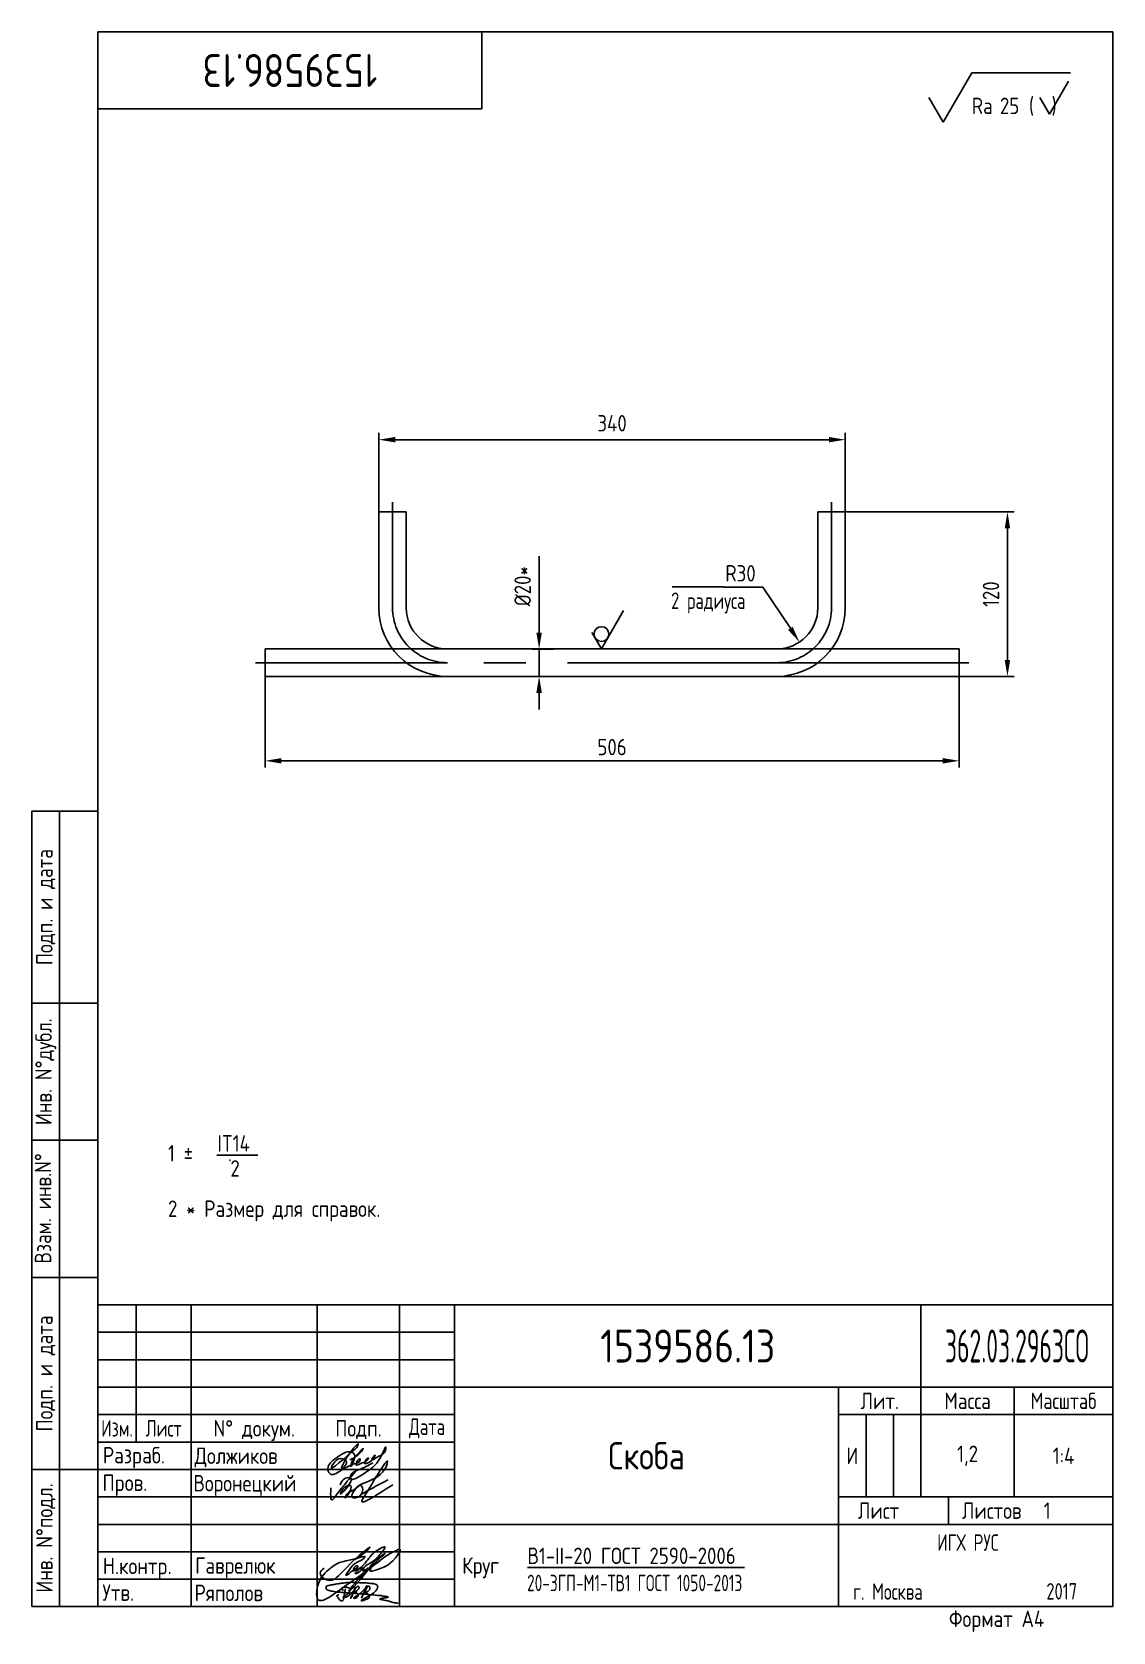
# Paper-space layout 'A4_protect' of a CAD drawing. Header units: millimetres. Extents: x 254 to 451, y 0 to 292.
# The model-space entities are those that its viewports show. They can reach past a viewport. Long polylines and large blocks are cut down to what shows.
import ezdxf
from ezdxf.enums import TextEntityAlignment as Align

# ---------------------------------------------------------------- set-up
doc = ezdxf.new("R2010")
doc.units = ezdxf.units.MM
doc.header["$LTSCALE"] = 0.3
doc.linetypes.add('CENTER', pattern=[50.8, 31.75, -6.35, 6.35, -6.35])
doc.linetypes.add('PHANTOM', pattern=[63.5, 31.75, -6.35, 6.35, -6.35, 6.35, -6.35])
for name, color, linetype in [('Bord', 1, 'Continuous'), ('Cen', 5, 'CENTER'), ('Cont', 6, 'Continuous'), ('Dim', 7, 'Continuous'), ('Phan', 5, 'PHANTOM'), ('Text', 3, 'Continuous'), ('Textb', 6, 'Continuous'), ('Vporti', 7, 'Continuous')]:
    doc.layers.add(name, color=color, linetype=linetype)
doc.layers.get('Vporti').off()
doc.styles.add('Style1', font='romans.shx', dxfattribs={"width": 0.8})
doc.dimstyles.new('Lin_4', dxfattribs={"dimscale": 4, "dimtxt": 3, "dimasz": 3, "dimexe": 1.25, "dimexo": 0, "dimgap": 1.5, "dimtad": 1, "dimtxsty": 'Style1', "dimcen": 2.5, "dimclrt": 3, "dimadec": 0, "dimazin": 0, "dimtfac": 1, "dimtmove": 0, "dimatfit": 3, "dimldrblk": 'DOT', "dimfxl": 1, "dimarcsym": 0})
doc.dimstyles.new('Rad-4', dxfattribs={"dimscale": 4, "dimtxt": 3, "dimasz": 3, "dimexe": 1.25, "dimexo": 0, "dimgap": 1, "dimtad": 1, "dimtoh": 1, "dimdec": 3, "dimtxsty": 'Style1', "dimcen": 2.5, "dimclrt": 3, "dimadec": 0, "dimazin": 0, "dimtfac": 1, "dimtdec": 3, "dimtmove": 1, "dimatfit": 1, "dimfxl": 1, "dimarcsym": 0})

# ---------------------------------------------------------------- blocks, each defined once
blk = doc.blocks.new('A4')
at = {"layer": 'Bord'}
for p, q in [((20, 55), (85, 55)), ((20, 50), (85, 50)), ((20, 45), (85, 45)), ((160, 40), (160, 25)), ((165, 40), (165, 25)), ((20, 30), (85, 30)), ((20, 25), (85, 25)), ((20, 20), (85, 20)), ((20, 15), (85, 15)), ((20, 10), (85, 10))]:
    blk.add_line(p, q, dxfattribs=at)
at = {"layer": 'Cont'}
for p, q in [((205, 292), (20, 292)), ((20, 292), (20, 5)), ((90, 278), (90, 292)), ((205, 292), (205, 5)), ((20, 278), (90, 278)), ((8, 5), (8, 150)), ((8, 150), (20, 150)), ((13, 5), (13, 150)), ((8, 115), (20, 115)), ((20, 90), (8, 90)), ((20, 65), (8, 65)), ((205, 60), (20, 60)), ((20, 60), (205, 60)), ((27, 60), (27, 35)), ((37, 60), (37, 5)), ((60, 5), (60, 60)), ((75, 60), (75, 5)), ((85, 5), (85, 60)), ((170, 60), (170, 25)), ((85, 45), (205, 45)), ((155, 5), (155, 45)), ((187, 25), (187, 45)), ((20, 40), (85, 40)), ((205, 40), (155, 40)), ((85, 35), (20, 35)), ((20, 30), (8, 30)), ((155, 25), (205, 25)), ((175, 25), (175, 20)), ((205, 20), (85, 20)), ((20, 5), (8, 5)), ((205, 5), (20, 5))]:
    blk.add_line(p, q, dxfattribs=at)
at = {"layer": 'Text', "style": 'Style1', "width": 0.8}
for s, p in [('Подп. и дата', (10.5, 132.5)), ('Инв. N%%dдубл.', (10.5, 102.5)), ('Взам. инв.N%%d ', (10, 78.38)), ('Подп. и дата', (10.5, 47.5)), ('Инв. N%%dподл.', (10.5, 17.5))]:
    blk.add_text(s, height=3, rotation=90, dxfattribs=at).set_placement(p, align=Align.MIDDLE)
at = {"layer": 'Text', "style": 'Style1'}
for s, width, p in [('Лит.', 0.8, (162.5, 42.5)), ('Масса', 0.8, (178.5, 42.5)), ('Масштаб', 0.75, (196, 42.5)), ('Изм.', 0.7, (23.5, 37.5)), ('Лист', 0.7, (32, 37.5)), ('N%%d докум.', 0.8, (48.5, 37.5)), ('Подп.', 0.8, (67.5, 37.5)), ('Лист', 0.8, (162.27, 22.5)), ('Листов', 0.8, (182.9, 22.5))]:
    blk.add_text(s, height=3, dxfattribs=dict(at, width=width)).set_placement(p, align=Align.MIDDLE_CENTER)
at = {"layer": 'Text', "style": 'Style1', "width": 0.7}
for s, p in [('Дата', (80, 37.5)), ('ИГХ РУС', (178.57, 16.69))]:
    blk.add_text(s, height=3, dxfattribs=at).set_placement(p, align=Align.MIDDLE)
at = {"layer": 'Text', "style": 'Style1'}
for s, width, p in [('Разpаб.', 0.8, (20.92, 31.1)), ('Пpов.', 0.8, (20.84, 26.08)), ('Н.контp.', 0.8, (20.92, 10.92)), ('Утв.', 0.8, (20.84, 6.06)), ('г. Москва', 0.7, (157.64, 6.25)), ('Фоpмат А4', 0.8, (175.11, 1.29))]:
    blk.add_text(s, height=3, dxfattribs=dict(at, width=width)).set_placement(p)
for tag, p, width in [('ФИО', (39, 31), 0.8), ('ФИО', (39, 26), 0.8), ('ГОСТ_СОРТАМЕНТА', (98.19, 14), 0.8), ('ФИО', (39, 11), 0.8), ('ФИО', (39, 6), 0.8), ('2017', (192.85, 6.29), 0.7)]:
    blk.add_attdef(tag, p, '', height=3, dxfattribs=dict(at, width=width))
at = {"layer": 'Text', "style": 'Style1', "width": 0.8}
for tag, p in [('И', (157.49, 32.5)), ('700', (178.5, 32.5)), ('1:20', (196, 32.5))]:
    blk.add_attdef(tag, text='', height=3, dxfattribs=at).set_placement(p, align=Align.MIDDLE)
blk.add_attdef('Сборочный_чертеж', text='', height=3, dxfattribs=at).set_placement((120, 21.3), align=Align.CENTER)
for tag, p in [('1', (171.12, 22.5)), ('2', (193, 22.5))]:
    blk.add_attdef(tag, text='', height=3, dxfattribs=at).set_placement(p, align=Align.MIDDLE_CENTER)
blk.add_attdef('ЛИСТ', text='', height=3, dxfattribs=at).set_placement((85.99, 12.5), align=Align.MIDDLE_LEFT)
at = {"layer": 'Text', "style": 'Style1', "width": 0.7}
blk.add_attdef('%%OГОСТ_ТЕХ._ТРЕБОВАНИЙ', text='', height=3, dxfattribs=at).set_placement((98.19, 8), align=Align.BOTTOM_LEFT)
at = {"layer": 'Textb', "style": 'Style1', "width": 0.8}
blk.add_attdef('1234567', (81, 290), '', height=6, rotation=180, dxfattribs=at)
blk.add_attdef('1234567', (123.4, 48), '', height=6, dxfattribs=at)
for tag, height, p in [('123ХЯ', 6, (183.62, 48)), ('НАИМЕНОВАНИЕ', 5, (120, 30))]:
    blk.add_attdef(tag, text='', height=height, dxfattribs=at).set_placement(p, align=Align.CENTER)
blk = doc.blocks.new('A$C3427693D')
at = {"layer": 'Text'}
blk.add_line((0, 3.92), (7.46, 3.92), dxfattribs=at)
at = {"layer": 'Text', "style": 'Style1', "width": 0.8}
for s, p in [('IT14', (0.13, 4.57)), ('2', (2.49, 0))]:
    blk.add_text(s, height=3, dxfattribs=at).set_placement(p)
blk = doc.blocks.new('A$C314368CF')
at = {"layer": 'Text'}
for q in [(7.18, 6), (1.98, 3)]:
    blk.add_line((3.72, 0), q, dxfattribs=at)
at = {"layer": 'Text', "style": 'Style1', "width": 0.8}
blk.add_text('(  )', height=3, dxfattribs=at).set_placement((0, 0))
blk = doc.blocks.new('sherISO_17')
at = {"layer": 'Cont'}
for p, q in [((-30.94, -16.46), (-25.74, -7.46)), ((-25.74, -7.46), (-7.72, -7.46)), ((-30.94, -16.46), (-33.54, -11.96))]:
    blk.add_line(p, q, dxfattribs=at)
blk.add_blockref('A$C314368CF', (-15.31, -14.96))
at = {"layer": 'Textb', "style": 'Style1', "width": 0.8}
blk.add_text('Ra', height=3, dxfattribs=at).set_placement((-25.74, -14.96))
blk.add_attdef('25', (-20.6, -14.96), '', height=3, dxfattribs=at)
blk = doc.blocks.new('*D11')
at = {"layer": 'Defpoints', "color": 0, "transparency": 16777216}
for p in [(5614.1, 2071.4), (5614.1, 2018.8), (5954.1, 2018.8)]:
    blk.add_point(p, dxfattribs=at)
at = {"layer": 'Dim', "color": 0, "lineweight": -2, "transparency": 16777216}
for p, q in [((5614.1, 2018.8), (5614.1, 2076.4)), ((5954.1, 2018.8), (5954.1, 2076.4)), ((5942.1, 2071.4), (5626.1, 2071.4))]:
    blk.add_line(p, q, dxfattribs=at)
at = {"layer": 'Dim', "color": 0, "transparency": 16777216}
for points in [[(5626.1, 2073.4), (5626.1, 2069.4), (5614.1, 2071.4)], [(5942.1, 2073.4), (5942.1, 2069.4), (5954.1, 2071.4)]]:
    blk.add_solid(points, dxfattribs=at)
at = {"layer": 'Dim', "color": 3, "transparency": 16777216, "insert": (5784.1, 2083.4), "char_height": 12, "attachment_point": 5, "style": 'Style1'}
blk.add_mtext('340', dxfattribs=at)
blk = doc.blocks.new('_Dot')
at = {"color": 0, "linetype": 'ByBlock', "lineweight": -2}
blk.add_line((-0.5, 0), (-1, 0), dxfattribs=at)
at = {"color": 0, "linetype": 'ByBlock', "const_width": 0.5}
blk.add_lwpolyline([(-0.25, 0, 1), (0.25, 0, 1)], format="xyb", close=True, dxfattribs=at)
blk = doc.blocks.new('*D12')
at = {"layer": 'Defpoints', "color": 0, "transparency": 16777216}
for p in [(5954.1, 2018.8), (5904.1, 1898.8), (6072.3, 1898.8)]:
    blk.add_point(p, dxfattribs=at)
at = {"layer": 'Dim', "color": 0, "lineweight": -2, "transparency": 16777216}
for p, q in [((5954.1, 2018.8), (6077.3, 2018.8)), ((6072.3, 2006.8), (6072.3, 1910.8)), ((5904.1, 1898.8), (6077.3, 1898.8))]:
    blk.add_line(p, q, dxfattribs=at)
at = {"layer": 'Dim', "color": 0, "transparency": 16777216}
for points in [[(6070.3, 2006.8), (6074.3, 2006.8), (6072.3, 2018.8)], [(6070.3, 1910.8), (6074.3, 1910.8), (6072.3, 1898.8)]]:
    blk.add_solid(points, dxfattribs=at)
at = {"layer": 'Dim', "color": 3, "transparency": 16777216, "insert": (6060.3, 1958.8), "char_height": 12, "attachment_point": 5, "rotation": 90, "style": 'Style1'}
blk.add_mtext('120', dxfattribs=at)
blk = doc.blocks.new('*D13')
at = {"layer": 'Defpoints', "color": 0, "transparency": 16777216}
for p in [(5730.9, 1918.8), (5741.7, 1918.8), (5741.7, 1898.8)]:
    blk.add_point(p, dxfattribs=at)
at = {"layer": 'Dim', "color": 0, "lineweight": -2, "transparency": 16777216}
for p, q in [((5730.9, 1930.8), (5730.9, 1986.4)), ((5741.7, 1918.8), (5725.9, 1918.8)), ((5730.9, 1898.8), (5730.9, 1918.8)), ((5741.7, 1898.8), (5725.9, 1898.8)), ((5730.9, 1886.8), (5730.9, 1874.8))]:
    blk.add_line(p, q, dxfattribs=at)
at = {"layer": 'Dim', "color": 0, "transparency": 16777216}
for points in [[(5728.9, 1930.8), (5732.9, 1930.8), (5730.9, 1918.8)], [(5728.9, 1886.8), (5732.9, 1886.8), (5730.9, 1898.8)]]:
    blk.add_solid(points, dxfattribs=at)
at = {"layer": 'Dim', "color": 3, "transparency": 16777216, "insert": (5718.9, 1964.6), "char_height": 12, "attachment_point": 5, "rotation": 90, "style": 'Style1'}
blk.add_mtext('%%c20*', dxfattribs=at)
blk = doc.blocks.new('*D14')
at = {"layer": 'Defpoints', "color": 0, "transparency": 16777216}
for p in [(5904.1, 1948.8), (5920.7, 1923.9)]:
    blk.add_point(p, dxfattribs=at)
at = {"layer": 'Dim', "color": 0, "lineweight": -2, "transparency": 16777216}
for p, q in [((5865.3, 1964), (5894, 1964)), ((5894, 1964), (5914.1, 1933.9))]:
    blk.add_line(p, q, dxfattribs=at)
at = {"layer": 'Dim', "color": 0, "transparency": 16777216}
blk.add_solid([(5915.7, 1935), (5912.4, 1932.7), (5920.7, 1923.9)], dxfattribs=at)
at = {"layer": 'Dim', "color": 3, "transparency": 16777216, "insert": (5877.7, 1974), "char_height": 12, "attachment_point": 5, "style": 'Style1'}
blk.add_mtext('R30', dxfattribs=at)
blk = doc.blocks.new('*D15')
at = {"layer": 'Defpoints', "color": 0, "transparency": 16777216}
for p in [(5531.1, 1898.8), (6037.1, 1898.8), (6037.1, 1837.3)]:
    blk.add_point(p, dxfattribs=at)
at = {"layer": 'Dim', "color": 0, "lineweight": -2, "transparency": 16777216}
for p, q in [((5531.1, 1898.8), (5531.1, 1832.3)), ((6037.1, 1898.8), (6037.1, 1832.3)), ((5543.1, 1837.3), (6025.1, 1837.3))]:
    blk.add_line(p, q, dxfattribs=at)
at = {"layer": 'Dim', "color": 0, "transparency": 16777216}
for points in [[(5543.1, 1839.3), (5543.1, 1835.3), (5531.1, 1837.3)], [(6025.1, 1839.3), (6025.1, 1835.3), (6037.1, 1837.3)]]:
    blk.add_solid(points, dxfattribs=at)
at = {"layer": 'Dim', "color": 3, "transparency": 16777216, "insert": (5784.1, 1847.3), "char_height": 12, "attachment_point": 5, "style": 'Style1'}
blk.add_mtext('506', dxfattribs=at)
blk = doc.blocks.new('sherISO_09')
at = {"layer": 'Text'}
for q in [(4.04, 7), (-1.73, 3)]:
    blk.add_line((0, 0), q, dxfattribs=at)
blk.add_circle((0, 2.71), 1.35, dxfattribs=at)

msp = doc.modelspace()

# ---------------------------------------------------------------- linework, layer by layer
at = {"layer": 'Cen'}
for p, q in [((5624.0889, 2025.8444), (5624.0889, 1948.8444)), ((5944.0889, 2025.8444), (5944.0889, 1948.8444)), ((5664.0889, 1908.8444), (5524.0889, 1908.8444)), ((5904.0889, 1908.8444), (5664.0889, 1908.8444)), ((5904.0889, 1908.8444), (6044.0889, 1908.8444))]:
    msp.add_line(p, q, dxfattribs=at)
for centre, start, end in [((5664.0889, 1948.8444), 180, 270), ((5904.0889, 1948.8444), 270, 0)]:
    msp.add_arc(centre, 40, start, end, dxfattribs=at)
at = {"layer": 'Cont'}
for p, q in [((5614.0889, 2018.8444), (5614.0889, 1948.8444)), ((5614.0889, 2018.8444), (5634.0889, 2018.8444)), ((5634.0889, 2018.8444), (5634.0889, 1948.8444)), ((5934.0889, 2018.8444), (5934.0889, 1948.8444)), ((5934.0889, 2018.8444), (5954.0889, 2018.8444)), ((5954.0889, 2018.8444), (5954.0889, 1948.8444)), ((5904.0889, 1918.8444), (5664.0889, 1918.8444)), ((5904.0889, 1898.8444), (5664.0889, 1898.8444))]:
    msp.add_line(p, q, dxfattribs=at)
for centre, radius, start, end in [((5664.0889, 1948.8444), 50, 180, 270), ((5664.0889, 1948.8444), 30, 180, 270), ((5904.0889, 1948.8444), 30, 270, 0), ((5904.0889, 1948.8444), 50, 270, 0)]:
    msp.add_arc(centre, radius, start, end, dxfattribs=at)
at = {"layer": 'Dim'}
msp.add_line((5865.3083, 1964.0237), (5827.8818, 1964.0237), dxfattribs=at)
at = {"layer": 'Phan'}
for p, q in [((5531.0889, 1898.8444), (5531.0889, 1918.8444)), ((5664.0889, 1918.8444), (5531.0889, 1918.8444)), ((5904.0889, 1918.8444), (6037.0889, 1918.8444)), ((6037.0889, 1898.8444), (6037.0889, 1918.8444)), ((5664.0889, 1898.8444), (5531.0889, 1898.8444)), ((5904.0889, 1898.8444), (6037.0889, 1898.8444))]:
    msp.add_line(p, q, dxfattribs=at)

# ---------------------------------------------------------------- block references
at = {"layer": 'Dim', "xscale": 4, "yscale": 4, "zscale": 4}
msp.add_blockref('sherISO_09', (5776.3664, 1918.8444), dxfattribs=at)

# ---------------------------------------------------------------- texts
at = {"layer": 'Dim', "color": 3, "style": 'Style1', "width": 0.7}
msp.add_text('2 радиуса', height=12, dxfattribs=at).set_placement((5827.1542, 1948.0237))

# ---------------------------------------------------------------- dimensions: what is measured, and where the dimension line sits
at = {"layer": 'Dim'}
for base, p1, p2, dimstyle, picture, middle in [((5614.0889, 2071.4173), (5954.0889, 2018.8444), (5614.0889, 2018.8444), 'Lin_4', '*D11', (5784.0889, 2083.4173)), ((6037.0889, 1837.312), (5531.0889, 1898.8444), (6037.0889, 1898.8444), 'Rad-4', '*D15', (5784.0889, 1847.312))]:
    dim = msp.add_linear_dim(base=base, p1=p1, p2=p2, dimstyle=dimstyle, dxfattribs=at)
    dim.commit()
    dim.dimension.update_dxf_attribs({"geometry": picture, "text_midpoint": middle})
dim = msp.add_linear_dim(base=(6072.3467, 1898.8444), p1=(5954.0889, 2018.8444), p2=(5904.0889, 1898.8444), angle=90, dimstyle='Lin_4', dxfattribs=at)
dim.commit()
dim.dimension.update_dxf_attribs({"geometry": '*D12', "text_midpoint": (6060.3467, 1958.8444)})
dim = msp.add_linear_dim(base=(5730.9292, 1918.8444), p1=(5741.6825, 1898.8444), p2=(5741.6825, 1918.8444), angle=90, text='%%c<>*', dimstyle='Lin_4', dxfattribs=at)
dim.commit()
dim.dimension.update_dxf_attribs({"geometry": '*D13', "text_midpoint": (5718.9292, 1964.6158)})
dim = msp.add_radius_dim(center=(5904.0889, 1948.8444), mpoint=(5920.7018, 1923.8642), dimstyle='Rad-4', dxfattribs=at)
dim.commit()
dim.dimension.update_dxf_attribs({"geometry": '*D14', "text_midpoint": (5893.994, 1964.0237), "dimtype": 164})

psp = doc.layouts.new('A4_protect')

# ---------------------------------------------------------------- linework, layer by layer
at = {"layer": 'Cont'}
psp.add_line((451.13, 292), (451.13, 5), dxfattribs=at)
at = {"layer": 'Text'}
for points, knots in [([(316.23, 31.2), (315.47, 30.78), (314.15, 30.06), (312.28, 29.48), (311.96, 27.54), (316.88, 30.65), (317.21, 31.26), (318.62, 34.28), (318.59, 32.85), (317.72, 32.72), (315.52, 31.25), (316.84, 33), (316.3, 31.48), (313.78, 30.38), (315.67, 32.55), (315.12, 31.35), (314.4, 31.38), (312.53, 30.14), (313.87, 32.4), (313.99, 31.3), (312.08, 30.86), (310.81, 30.03), (308.66, 28.68), (307.62, 30.41), (309.12, 31.83), (310.53, 32.79), (311.81, 33.43), (312.77, 33.02), (313.18, 32.02), (311.88, 29.71), (312.58, 32), (313.18, 32.45), (314.83, 34.26), (313.84, 32.81), (313.11, 32.27), (312.31, 31.87), (312.06, 31.75)], [0, 0, 0, 0, 2.703743, 4.672825, 5.02799, 7.955933, 13.437489, 13.883188, 14.189441, 16.413959, 17.478513, 18.47964, 18.959294, 20.910841, 22.003091, 22.470554, 23.533771, 24.710748, 26.01626, 26.201331, 27.488187, 30.382065, 32.258784, 33.069724, 35.439902, 37.010787, 38.612861, 39.32109, 39.818865, 41.83144, 42.782113, 44.494961, 45.867914, 46.467245, 48.290622, 49.101188, 49.101188, 49.101188, 49.101188]), ([(310.58, 30.42), (311, 31.34), (311.54, 32.52), (313.8, 35.09), (313.35, 33.92), (311.85, 32.89), (307.64, 28.78), (309.29, 31.53), (310.27, 32.21), (311.83, 31.52), (311.2, 30.71), (310.68, 30.02), (310.51, 30.29), (310.56, 30.37), (310.58, 30.42)], [0, 0, 0, 0, 4.062617, 5.226919, 5.800291, 6.663227, 11.774431, 12.938639, 14.11351, 15.354081, 16.396133, 16.918576, 17.03251, 17.182794, 17.182794, 17.182794, 17.182794]), ([(310.31, 27.23), (310.47, 27.61), (310.78, 28.36), (313.29, 28.92), (311.48, 26.47), (309.96, 25.13), (311.01, 27.13), (313.16, 27.2), (310.69, 23.9), (311.75, 26.11), (312.92, 26.01), (313.89, 27.51), (314.73, 26.13), (313.89, 24.8), (311.86, 24.79), (313.44, 27.2), (315.85, 27.87), (318.21, 29.15), (319.71, 33.58), (315.93, 27.05), (313.26, 22.91), (316.73, 25.18), (319.87, 27.23)], [0, 0, 0, 0, 1.213353, 2.399709, 5.497648, 5.861317, 7.611627, 8.43806, 10.837371, 11.583123, 13.461301, 14.534506, 15.162086, 17.217848, 17.944717, 20.123775, 21.948027, 26.460707, 27.144718, 34.52243, 35.159468, 41.304292, 41.304292, 41.304292, 41.304292]), ([(308.62, 26.67), (308.58, 26.22), (308.52, 25.56), (308.67, 24.02), (310.01, 25.92), (311.14, 27.35), (312.52, 28.96), (313.32, 29.9)], [0, 0, 0, 0, 1.523947, 2.237958, 3.351836, 5.856423, 9.374056, 9.374056, 9.374056, 9.374056]), ([(319.05, 28.12), (318.28, 27.73), (316.56, 26.86), (314.89, 25.9), (313.97, 25.38)], [0, 0, 0, 0, 2.587978, 5.77327, 5.77327, 5.77327, 5.77327]), ([(307.36, 12.04), (307.02, 11.73), (306.14, 10.93), (308.53, 9.07), (311.66, 12.32), (313.16, 13.94), (316.05, 16.16), (314.15, 14.08), (312.74, 13.56), (310.04, 13.17), (307.74, 11.51), (306, 9.47), (305.86, 4.95), (312.01, 9.32), (315.77, 11.92), (319.05, 14.63), (321.72, 15.76), (319.4, 12.42), (318.11, 12.11), (314.8, 11.05), (317.06, 13.48), (319.13, 15.2), (316.44, 13.39), (315.34, 11.29), (310.56, 6.16), (313.16, 9.65), (316.27, 12.87), (314.14, 11.06), (314.69, 12.39), (315.85, 12.92), (317.04, 13.78), (319.3, 16.63), (315.67, 14.52), (315.38, 13.21), (312.34, 10.61), (313.95, 11.3), (314.56, 12.53), (313.5, 11.75), (312.2, 11.22), (313.25, 12.87), (313.61, 12.15), (312.54, 11.69), (310.73, 9.93), (312.22, 12.17), (313.14, 13.13), (314.29, 13.45), (315.25, 14.48), (314, 14), (312.96, 13.6)], [0, 0, 0, 0, 1.17994, 3.087717, 5.863103, 12.338328, 12.854096, 14.088578, 16.834551, 19.302558, 21.570562, 25.210018, 27.650956, 31.348291, 40.129863, 44.562748, 45.223917, 46.979401, 51.214655, 52.099288, 55.323111, 56.227801, 58.471865, 60.028126, 65.752911, 68.466223, 71.038525, 71.934922, 72.780229, 73.495807, 76.028152, 77.999346, 80.11892, 83.1954, 85.334448, 86.270878, 87.060466, 88.110212, 88.803314, 89.989889, 90.197567, 90.706974, 92.884587, 94.19917, 96.055742, 97.375783, 97.753899, 99.636325, 99.636325, 99.636325, 99.636325]), ([(310.88, 7.99), (310.83, 8), (310.74, 8.03), (310.64, 8.12), (310.56, 8.19), (310.49, 8.31), (310.58, 8.39), (310.69, 8.46), (310.86, 8.51), (311.07, 8.54), (311.3, 8.57), (311.52, 8.54), (311.75, 8.49), (311.96, 8.4), (312.15, 8.25), (312.16, 8.04), (312.08, 7.88), (311.98, 7.72), (311.88, 7.56), (311.73, 7.4), (311.6, 7.24), (311.45, 7.14), (311.33, 7.04), (311.2, 6.98), (311.06, 6.92), (310.94, 6.86), (310.87, 6.83), (310.82, 6.77), (310.89, 6.72), (310.97, 6.71), (311.1, 6.69), (311.25, 6.69), (311.42, 6.74), (311.63, 6.81), (311.81, 6.96), (311.97, 7.13), (312.14, 7.27), (312.29, 7.43), (312.44, 7.55), (312.55, 7.66), (312.63, 7.76), (312.77, 7.91), (312.89, 8.15), (312.99, 8.3), (313.05, 8.58), (312.93, 8.28), (312.9, 8.06), (312.74, 7.71), (312.66, 7.43), (312.57, 7.19), (312.45, 6.93), (312.37, 6.74), (312.16, 6.39), (312.33, 6.79), (312.42, 7.07), (312.59, 7.36), (312.71, 7.62), (312.78, 7.81), (312.89, 8.02), (313.03, 8.2), (313.1, 8.37), (313.22, 8.5), (313.36, 8.66), (313.55, 8.72), (313.72, 8.65), (313.78, 8.49), (313.73, 8.32), (313.6, 8.13), (313.41, 7.99), (313.25, 7.84), (313.1, 7.78), (313.02, 7.74), (312.83, 7.71), (313.05, 7.69), (313.18, 7.62), (313.35, 7.55), (313.46, 7.41), (313.55, 7.29), (313.59, 7.16), (313.59, 6.99), (313.51, 6.82), (313.33, 6.68), (313.12, 6.56), (312.93, 6.48), (312.72, 6.54), (312.83, 6.72), (312.99, 6.78), (313.15, 6.89), (313.31, 6.98), (313.44, 7.08), (313.56, 7.15), (313.65, 7.23), (313.75, 7.3), (313.86, 7.39), (313.98, 7.49), (314.17, 7.64), (314.36, 7.81), (314.53, 7.99), (314.69, 8.11), (314.82, 8.23), (314.91, 8.36), (315.03, 8.46), (315.12, 8.59), (315.18, 8.7), (315.19, 8.89), (315.05, 8.7), (314.98, 8.56), (314.89, 8.31), (314.8, 8.08), (314.7, 7.84), (314.63, 7.6), (314.53, 7.4), (314.43, 7.17), (314.37, 6.96), (314.31, 6.76), (314.26, 6.65), (314.09, 6.61), (314.32, 6.95), (314.45, 7.16), (314.63, 7.49), (314.76, 7.7), (314.88, 7.94), (315.04, 8.22), (315.17, 8.51), (315.31, 8.69), (315.49, 8.8), (315.66, 8.63), (315.7, 8.43), (315.7, 8.24), (315.65, 8.07), (315.53, 7.95), (315.39, 7.84), (315.23, 7.73), (315.08, 7.65), (314.91, 7.61), (314.81, 7.59), (314.59, 7.6), (314.77, 7.56), (314.86, 7.52), (314.98, 7.5), (315.1, 7.45), (315.22, 7.43), (315.33, 7.34), (315.4, 7.24), (315.49, 7.13), (315.54, 7.01), (315.57, 6.88), (315.59, 6.75), (315.56, 6.61), (315.45, 6.5), (315.3, 6.39), (315.11, 6.35), (314.89, 6.27), (314.68, 6.17), (314.42, 6.1), (314.27, 6.06), (314.12, 6.04), (314.23, 6.2), (314.32, 6.26), (314.52, 6.4), (314.76, 6.5), (315.04, 6.66), (315.25, 6.78), (315.41, 6.85), (315.55, 6.94), (315.69, 7.05), (315.92, 7.2), (316.18, 7.38), (316.45, 7.56), (316.67, 7.74), (316.8, 7.91), (316.93, 8.06), (317, 8.22), (317.08, 8.36), (317.12, 8.54), (317.16, 8.75), (316.91, 9.1), (316.38, 9.21), (315.79, 9.25), (315.27, 9.28), (314.76, 9.35), (314.28, 9.37), (313.8, 9.36), (313.37, 9.4), (312.99, 9.4), (312.67, 9.43), (312.35, 9.45), (312.01, 9.43), (311.67, 9.41), (311.31, 9.35), (310.92, 9.29), (310.56, 9.28), (310.23, 9.23), (309.89, 9.14), (309.48, 9.15), (309.08, 8.99), (308.67, 8.97), (308.28, 8.86), (307.95, 8.81), (307.73, 8.67), (307.68, 8.44), (307.73, 8.22), (307.97, 8), (308.29, 7.95), (308.7, 7.82), (309.18, 7.77), (309.64, 7.67), (310.05, 7.63), (310.43, 7.63), (310.82, 7.56), (311.38, 7.55), (311.95, 7.45), (312.62, 7.48), (313.23, 7.38), (313.84, 7.33), (314.43, 7.33), (315.02, 7.24), (315.7, 7.17), (316.34, 7.16), (316.86, 7.08), (317.31, 7.04), (317.74, 7.02), (318.12, 6.94), (318.43, 6.9), (318.71, 6.86), (318.88, 6.85), (319.12, 6.75), (318.88, 6.68), (318.72, 6.64), (318.41, 6.6), (318.08, 6.54), (317.8, 6.53), (317.35, 6.36), (317.92, 6.29), (318.25, 6.21), (318.78, 6.09), (319.31, 5.97), (319.87, 5.77), (320.35, 5.7), (320.68, 5.65), (320.81, 5.63), (320.88, 5.62)], [0, 0, 0, 0, 0.153866, 0.270441, 0.388867, 0.510533, 0.592156, 0.71333, 0.90842, 1.11344, 1.349254, 1.61246, 1.782219, 2.047249, 2.291879, 2.451528, 2.651081, 2.806158, 3.017979, 3.227348, 3.462381, 3.633009, 3.75766, 3.920516, 4.080796, 4.214529, 4.291786, 4.349969, 4.397594, 4.50822, 4.594826, 4.799244, 4.954392, 5.128468, 5.437537, 5.632649, 5.842485, 6.094987, 6.293219, 6.410959, 6.551192, 6.687808, 7.022147, 7.294342, 7.425356, 7.52079, 7.946481, 8.313051, 8.59833, 8.833695, 9.090496, 9.427695, 9.601191, 9.883219, 10.093306, 10.673943, 10.798776, 10.974628, 11.287247, 11.486184, 11.648652, 11.848902, 12.027194, 12.25348, 12.40059, 12.537783, 12.716293, 12.91523, 13.208551, 13.438489, 13.549668, 13.67779, 13.77127, 13.930001, 14.029091, 14.272112, 14.434836, 14.547084, 14.739051, 14.830983, 15.061241, 15.268922, 15.500489, 15.788979, 15.879568, 16.024283, 16.221854, 16.418714, 16.593102, 16.783247, 16.91018, 17.018213, 17.135263, 17.278205, 17.430482, 17.620087, 17.979626, 18.191789, 18.388716, 18.565718, 18.714854, 18.857929, 19.039974, 19.171375, 19.283034, 19.400085, 19.618058, 19.882245, 20.150781, 20.377854, 20.649532, 20.89723, 21.042543, 21.40016, 21.557817, 21.667145, 21.752781, 21.926256, 22.412297, 22.813145, 22.961412, 23.171289, 23.607257, 23.940428, 24.110007, 24.291214, 24.48084, 24.697609, 24.904078, 25.034245, 25.218018, 25.407651, 25.573473, 25.787447, 25.930292, 26.051316, 26.18846, 26.285312, 26.406799, 26.52425, 26.630463, 26.793722, 26.898606, 27.029313, 27.171012, 27.314101, 27.419918, 27.580557, 27.709367, 27.829268, 28.024364, 28.266961, 28.41242, 28.705761, 28.989137, 29.187748, 29.233768, 29.332802, 29.529535, 29.667094, 30.039923, 30.332117, 30.61061, 30.769982, 30.856778, 31.109923, 31.313488, 31.656425, 32.066331, 32.296628, 32.49714, 32.710276, 32.891468, 33.014834, 33.177747, 33.444503, 33.618009, 34.409008, 34.914636, 35.419802, 35.95397, 36.458179, 36.88069, 37.388403, 37.738353, 38.034261, 38.353468, 38.693154, 39.037638, 39.391136, 39.787481, 40.203773, 40.488977, 40.784975, 41.26625, 41.668005, 42.070065, 42.499388, 42.869834, 43.079573, 43.213439, 43.554591, 43.717296, 44.153724, 44.506336, 45.019111, 45.587859, 45.90191, 46.270392, 46.703958, 47.093115, 47.952647, 48.44014, 49.079253, 49.808223, 50.268654, 50.851051, 51.604831, 52.298429, 52.776925, 53.1907, 53.661988, 54.042386, 54.348524, 54.616841, 54.853814, 54.983777, 55.126096, 55.333328, 55.613101, 56.008732, 56.315809, 56.59982, 56.87931, 57.399251, 57.889617, 58.432507, 59.066698, 59.660314, 59.862668, 60.07277, 60.07277, 60.07277, 60.07277]), ([(310.02, 7.15), (309.96, 7.14), (309.87, 7.13), (309.76, 7.1), (309.63, 7), (309.77, 6.87), (309.84, 6.73), (309.97, 6.55), (310.09, 6.34), (310.27, 6.16), (310.41, 6.06), (310.56, 6.02), (310.72, 6.05), (310.84, 6.16), (310.91, 6.41), (310.95, 6.69), (311.02, 7.02), (311.05, 7.29), (311.09, 7.54), (311.17, 7.81), (311.21, 8.05), (311.25, 8.21), (311.26, 8.26)], [0, 0, 0, 0, 0.15847, 0.269731, 0.363591, 0.555514, 0.688037, 0.848606, 1.204359, 1.433632, 1.58673, 1.729549, 1.880686, 2.057874, 2.19169, 2.63505, 2.928153, 3.184121, 3.441863, 3.696117, 4.025873, 4.178055, 4.178055, 4.178055, 4.178055])]:
    psp.add_open_spline(points, degree=3, knots=knots, dxfattribs=at)

# ---------------------------------------------------------------- block references
ref = psp.add_blockref('A4', (246.13, 0))
ref.add_attrib('ФИО', 'Должиков', (283.76, 31), dxfattribs={"layer": 'Text', "height": 3, "style": 'Style1', "width": 0.8})
ref.add_attrib('ФИО', 'Воронецкий', (283.54, 26), dxfattribs={"layer": 'Text', "height": 3, "style": 'Style1', "width": 0.8})
ref.add_attrib('ФИО', 'Гаврелюк', (283.87, 11), dxfattribs={"layer": 'Text', "height": 3, "style": 'Style1', "width": 0.8})
ref.add_attrib('ФИО', 'Ряполов', (283.76, 6), dxfattribs={"layer": 'Text', "height": 3, "style": 'Style1', "width": 0.8})
ref.add_attrib('123ХЯ', '362.03.2963СО', dxfattribs={"layer": 'Textb', "height": 6, "style": 'Style1', "width": 0.5}).set_placement((433.63, 52.5), align=Align.MIDDLE_CENTER)
ref.add_attrib('1234567', '1539586.13', dxfattribs={"layer": 'Textb', "height": 6, "style": 'Style1', "width": 0.8}).set_placement((373.63, 52.5), align=Align.MIDDLE_CENTER)
ref.add_attrib('НАИМЕНОВАНИЕ', 'Скоба', dxfattribs={"layer": 'Textb', "height": 5, "style": 'Style1', "width": 0.8}).set_placement((366.13, 30), align=Align.CENTER)
ref.add_attrib('ЛИСТ', 'Круг', dxfattribs={"layer": 'Text', "height": 3, "style": 'Style1', "width": 0.8}).set_placement((332.53, 12.5), align=Align.MIDDLE_LEFT)
ref.add_attrib('ГОСТ_СОРТАМЕНТА', '%%uВ1-II-20 ГОСТ 2590-2006 ', (344.42, 12.76), dxfattribs={"layer": 'Text', "height": 3, "style": 'Style1', "width": 0.8})
ref.add_attrib('%%OГОСТ_ТЕХ._ТРЕБОВАНИЙ', '20-3ГП-М1-ТВ1 ГОСТ 1050-2013', dxfattribs={"layer": 'Text', "height": 3, "style": 'Style1', "width": 0.65}).set_placement((344.35, 6.92), align=Align.BOTTOM_LEFT)
ref.add_attrib('И', 'И', dxfattribs={"layer": 'Text', "height": 3, "style": 'Style1', "width": 0.8}).set_placement((403.62, 32.5), align=Align.MIDDLE)
ref.add_attrib('700', '1,2', dxfattribs={"layer": 'Text', "height": 3, "style": 'Style1', "width": 0.8}).set_placement((424.63, 32.5), align=Align.MIDDLE)
ref.add_attrib('1:20', '1:4', dxfattribs={"layer": 'Text', "height": 3, "style": 'Style1', "width": 0.8}).set_placement((442.13, 32.5), align=Align.MIDDLE)
ref.add_attrib('2', '1', dxfattribs={"layer": 'Text', "height": 3, "style": 'Style1', "width": 0.8}).set_placement((439.13, 22.5), align=Align.MIDDLE_CENTER)
ref.add_attrib('200', '2017', (438.98, 6.29), dxfattribs={"layer": 'Text', "height": 3, "style": 'Style1', "width": 0.7})
ref.add_attrib('1234567', '1539586.13', dxfattribs={"layer": 'Textb', "height": 6, "rotation": 180, "style": 'Style1', "width": 0.8}).set_placement((301.13, 285), align=Align.MIDDLE_CENTER)
at = {"layer": 'Dim'}
psp.add_blockref('sherISO_17', (451.13, 292), dxfattribs=at).add_auto_attribs({'25': '25'})
psp.add_blockref('A$C3427693D', (287.8, 83.37), dxfattribs=at)

# ---------------------------------------------------------------- texts
at = {"layer": 'Text', "style": 'Style1', "width": 0.8}
for s, p in [('1 %%P    .', (278.92, 86.14)), ('2 * Размер для справок.', (278.92, 76.03))]:
    psp.add_text(s, height=3, dxfattribs=at).set_placement(p)

# ---------------------------------------------------------------- viewports
at = {"layer": 'Vporti'}
psp.add_viewport(center=(358.63, 185.58), size=(185, 137.4624), view_center_point=(5779.2315, 1942.9524), view_height=549.849546, dxfattribs=at)

doc.saveas('drawing.dxf')
